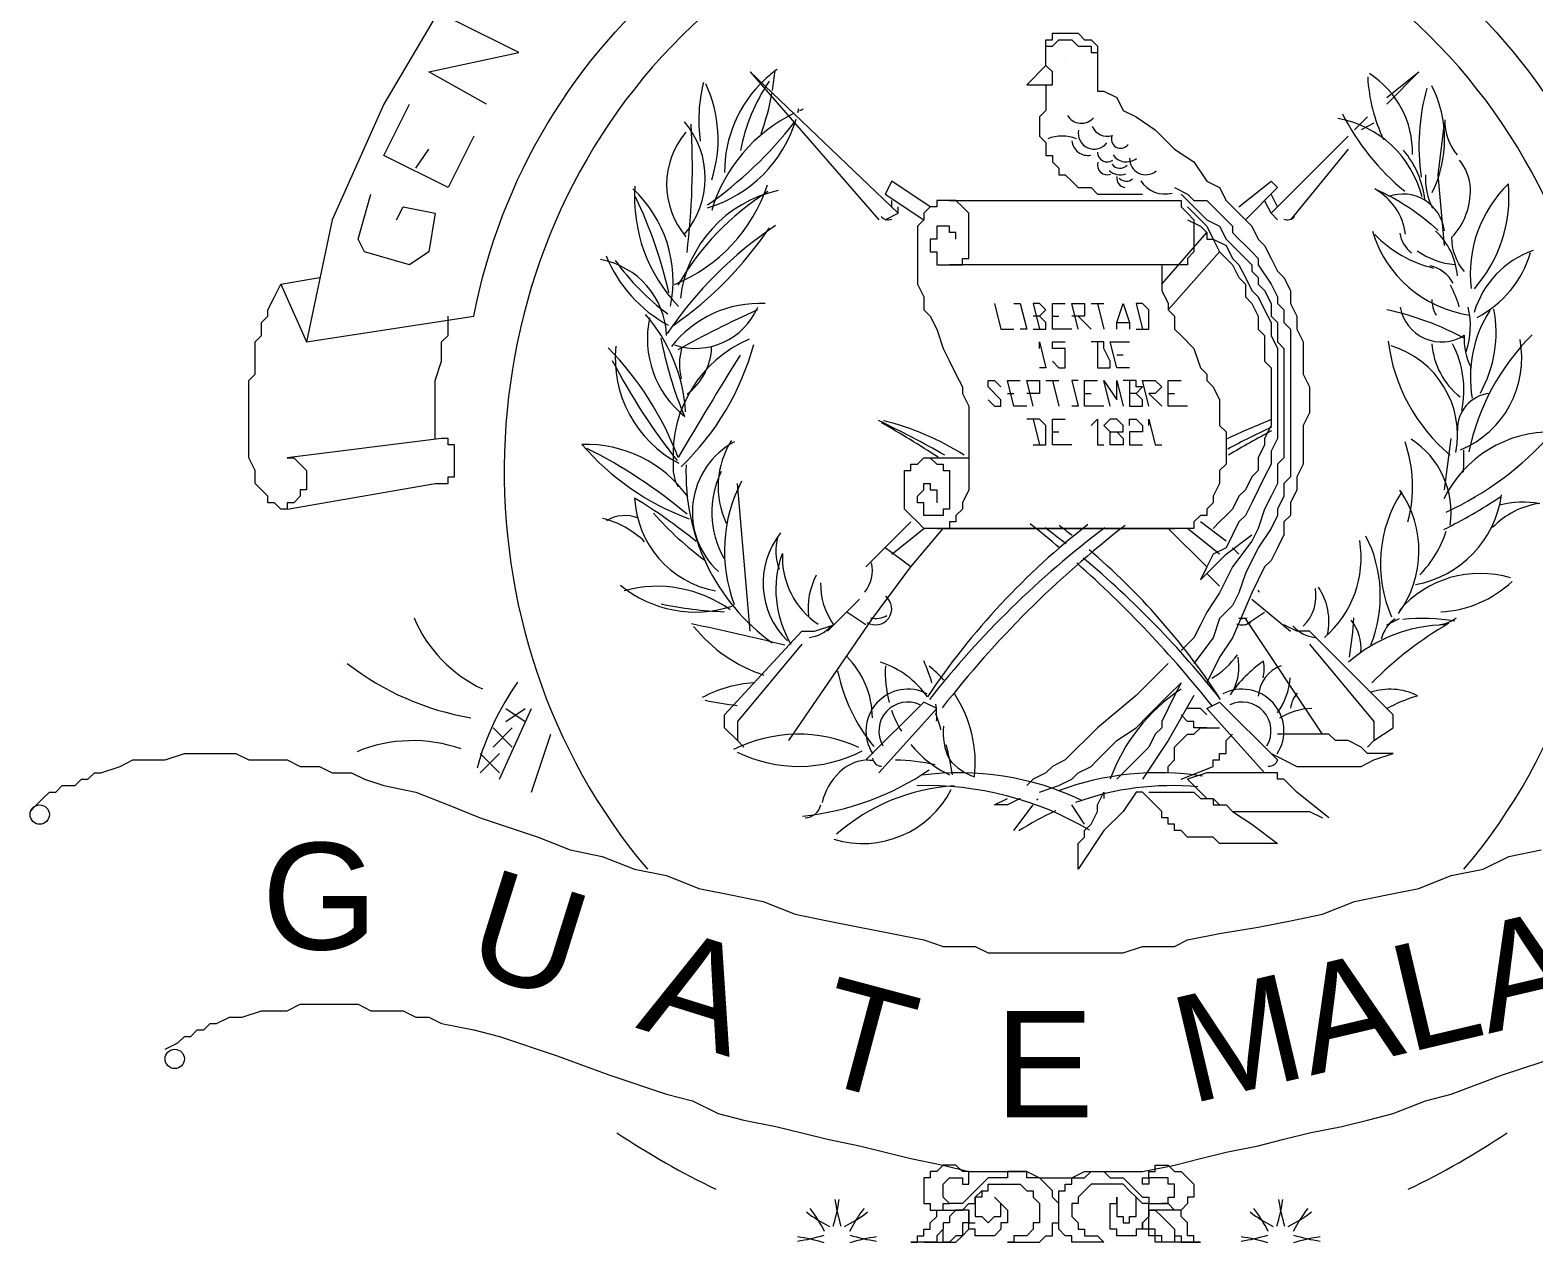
# Model space of a CAD drawing. Header units: millimetres. Extents: x 2424 to 2511, y 1858 to 1990.
# Drawn here: x 2436.597 to 2440.56, y 1981.116 to 1984.312 of the extents above; entities that cross this region are included whole.
import ezdxf

# ---------------------------------------------------------------- set-up
doc = ezdxf.new("R2010")
doc.units = ezdxf.units.MM
doc.layers.add('PDF_0', color=7, linetype='Continuous')
doc.layers.add('PDF_Text', color=7, linetype='Continuous')
doc.styles.add('PDF TimesNewRomanPS-BoldMT', font='arial.ttf')

msp = doc.modelspace()

# ---------------------------------------------------------------- linework, layer by layer
at = {"layer": 'PDF_0', "lineweight": 9}
msp.add_lwpolyline([(2440.8328, 1983.5582), (2441.2903, 1983.4904), (2441.2056, 1983.8123), (2441.087, 1984.1173), (2440.9175, 1984.4053), (2440.6973, 1984.6595), (2440.4601, 1984.8628), (2440.6634, 1985.1847), (2440.3584, 1985.3711), (2440.0195, 1985.5066), (2439.6637, 1985.6083), (2439.3079, 1985.6252), (2438.9352, 1985.6083), (2438.5794, 1985.5066), (2438.2574, 1985.3711), (2437.9355, 1985.1847), (2438.1558, 1984.8628), (2437.9016, 1984.6595), (2437.6983, 1984.4053), (2437.5289, 1984.1173), (2437.3933, 1983.8123), (2437.3256, 1983.4904), (2437.7661, 1983.5582, -0.825154)], format="xyb", close=True, dxfattribs=at)
for points in [[(2437.8, 1984.1173), (2437.6475, 1984.202), (2437.8847, 1984.2528), (2437.7153, 1984.3376)], [(2439.274, 1984.2528), (2439.274, 1984.2698), (2439.274, 1984.2867), (2439.291, 1984.2867), (2439.291, 1984.3037), (2439.3079, 1984.3037), (2439.3418, 1984.3037), (2439.3588, 1984.3037), (2439.3757, 1984.2867), (2439.3926, 1984.2867), (2439.4096, 1984.2698), (2439.4096, 1984.2528), (2439.4096, 1984.2359)], [(2439.274, 1984.219), (2439.274, 1984.2359), (2439.274, 1984.2528), (2439.274, 1984.2698), (2439.291, 1984.2698), (2439.3079, 1984.2867), (2439.3249, 1984.2867), (2439.3418, 1984.2867), (2439.3588, 1984.2698), (2439.3757, 1984.2698), (2439.3926, 1984.2698), (2439.3926, 1984.2528), (2439.4096, 1984.2528), (2439.4096, 1984.2359), (2439.4096, 1984.219), (2439.4096, 1984.202), (2439.4096, 1984.1851), (2439.4096, 1984.1681), (2439.4096, 1984.1512), (2439.4265, 1984.1512), (2439.4604, 1984.1342), (2439.4774, 1984.1003), (2439.5112, 1984.0834), (2439.5621, 1984.0495), (2439.6129, 1983.9987), (2439.6637, 1983.9648), (2439.6976, 1983.914), (2439.7315, 1983.897), (2439.7485, 1983.8631), (2439.7654, 1983.8462), (2439.7993, 1983.8123), (2439.8162, 1983.7954), (2439.8332, 1983.7615), (2439.8501, 1983.7445), (2439.8671, 1983.7107), (2439.884, 1983.6768), (2439.9009, 1983.6598), (2439.9179, 1983.6259), (2439.9179, 1983.592), (2439.9348, 1983.5582), (2439.9348, 1983.5243), (2439.9518, 1983.4904), (2439.9518, 1983.4565), (2439.9518, 1983.4226), (2439.9518, 1983.4057), (2439.9687, 1983.3718), (2439.9687, 1983.3379), (2439.9687, 1983.304), (2439.9518, 1983.2701), (2439.9518, 1983.2362), (2439.9518, 1983.2024), (2439.9518, 1983.1685), (2439.9348, 1983.1346), (2439.9348, 1983.1007), (2439.9179, 1983.0668), (2439.9179, 1983.0329), (2439.9009, 1983.016), (2439.9009, 1982.9821), (2439.884, 1982.9482), (2439.8671, 1982.9143), (2439.8501, 1982.8974), (2439.8162, 1982.8296), (2439.7654, 1982.711), (2439.7315, 1982.6602), (2439.6976, 1982.5924)], [(2439.3249, 1984.2359), (2439.3249, 1984.2359)], [(2438.8505, 1983.8123), (2438.8843, 1983.8293), (2438.4946, 1984.202), (2438.8335, 1983.8123)], [(2440.172, 1984.1342), (2440.2567, 1984.202), (2440.172, 1984.1173)], [(2439.274, 1984.1681), (2439.274, 1984.1512), (2439.274, 1984.1342), (2439.274, 1984.1173), (2439.274, 1984.1003), (2439.2571, 1984.0834), (2439.2571, 1984.0665), (2439.2571, 1984.0495), (2439.2571, 1984.0326), (2439.274, 1984.0156), (2439.274, 1983.9987), (2439.274, 1983.9817), (2439.291, 1983.9817), (2439.291, 1983.9648), (2439.3079, 1983.9479), (2439.3079, 1983.9309), (2439.3249, 1983.9309), (2439.3418, 1983.914), (2439.3588, 1983.897), (2439.3757, 1983.897), (2439.3926, 1983.897), (2439.4096, 1983.8801), (2439.4265, 1983.8801), (2439.4435, 1983.8801), (2439.4774, 1983.8801), (2439.5112, 1983.8801), (2439.5282, 1983.8801)], [(2437.7661, 1984.0326), (2437.6983, 1983.897), (2437.5289, 1983.9817), (2437.5967, 1984.1173)], [(2440.0873, 1984.0495), (2440.1212, 1984.0834)], [(2440.1381, 1984.0665), (2440.1043, 1984.0495)], [(2440.3245, 1983.7445), (2440.3076, 1983.9309), (2440.3245, 1984.0665)], [(2439.884, 1983.8123), (2439.8671, 1983.8293), (2440.0704, 1984.0326)], [(2437.6136, 1983.9479), (2437.6475, 1983.9987)], [(2440.0704, 1983.9987), (2439.9179, 1983.8123)], [(2438.9691, 1983.8462), (2438.8674, 1983.914), (2438.8505, 1983.8801), (2438.9521, 1983.8123)], [(2439.7823, 1983.8462), (2439.8671, 1983.914), (2439.884, 1983.897), (2439.7993, 1983.8123)], [(2437.5628, 1983.8123), (2437.5797, 1983.8462), (2437.6644, 1983.8293), (2437.6475, 1983.7276), (2437.5967, 1983.6937), (2437.478, 1983.7276), (2437.4611, 1983.7615), (2437.495, 1983.8801)], [(2438.8674, 1983.8462), (2438.8674, 1983.8631)], [(2439.0368, 1983.7615), (2439.0368, 1983.7784), (2439.0199, 1983.7784), (2439.0199, 1983.7954), (2439.0029, 1983.7954), (2438.986, 1983.7954), (2438.986, 1983.7784), (2438.986, 1983.7615), (2438.9691, 1983.7615), (2438.9691, 1983.7445), (2438.9691, 1983.7276), (2438.986, 1983.7276), (2438.986, 1983.7107), (2438.986, 1983.6937), (2439.0029, 1983.6937), (2439.0199, 1983.6937), (2439.0368, 1983.6937), (2439.0538, 1983.6937), (2439.0538, 1983.7107), (2439.0707, 1983.7107), (2439.0707, 1983.7276), (2439.0707, 1983.7445), (2439.0707, 1983.7615), (2439.0707, 1983.7784), (2439.0707, 1983.7954), (2439.0707, 1983.8123), (2439.0707, 1983.8293), (2439.0538, 1983.8462), (2439.0368, 1983.8631), (2439.0199, 1983.8631), (2439.0029, 1983.8631), (2438.986, 1983.8631), (2438.986, 1983.8462), (2438.9691, 1983.8462), (2438.9521, 1983.8293), (2438.9521, 1983.8123), (2438.9352, 1983.7954), (2438.9352, 1983.7784), (2438.9352, 1983.7615), (2438.9352, 1983.7445), (2438.9352, 1983.7276), (2438.9352, 1983.7107), (2438.9352, 1983.6937), (2438.9352, 1983.6768), (2438.9352, 1983.6429), (2438.9521, 1983.609), (2438.9521, 1983.5751), (2438.9691, 1983.5582), (2438.986, 1983.5243), (2439.0029, 1983.4734), (2439.0199, 1983.4396), (2439.0368, 1983.4057), (2439.0538, 1983.3718), (2439.0538, 1983.3548), (2439.0707, 1983.321), (2439.0707, 1983.2871), (2439.0707, 1983.2532), (2439.0707, 1983.2193), (2439.0707, 1983.2024), (2439.0707, 1983.1685), (2439.0707, 1983.1346), (2439.0707, 1983.1007), (2439.0538, 1983.0668), (2439.0538, 1983.0499), (2439.0368, 1983.0329), (2439.0368, 1983.016), (2439.0199, 1983.016), (2439.0199, 1982.999), (2439.0029, 1982.999), (2438.986, 1982.999), (2438.9691, 1982.999), (2438.9521, 1982.999), (2438.9352, 1983.016), (2438.9182, 1983.0329), (2438.9013, 1983.0499), (2438.9013, 1983.0668), (2438.9013, 1983.0838), (2438.9013, 1983.1007), (2438.9013, 1983.1176), (2438.9013, 1983.1346), (2438.9013, 1983.1515), (2438.9182, 1983.1515), (2438.9182, 1983.1685), (2438.9352, 1983.1685), (2438.9521, 1983.1854), (2438.9691, 1983.1854), (2438.986, 1983.1685), (2439.0029, 1983.1685), (2439.0029, 1983.1515), (2439.0199, 1983.1515), (2439.0199, 1983.1346), (2439.0199, 1983.1176), (2439.0199, 1983.1007), (2439.0199, 1983.0838), (2439.0199, 1983.0668), (2439.0199, 1983.0499), (2439.0029, 1983.0499), (2439.0029, 1983.0329), (2438.986, 1983.0329), (2438.9691, 1983.0329), (2438.9521, 1983.0329), (2438.9521, 1983.0499), (2438.9521, 1983.0668), (2438.9352, 1983.0668), (2438.9352, 1983.0838), (2438.9521, 1983.1007), (2438.9521, 1983.1176), (2438.9691, 1983.1176), (2438.9691, 1983.1007), (2438.986, 1983.1007), (2438.986, 1983.0838), (2438.986, 1983.0668)], [(2439.0199, 1983.8631), (2439.596, 1983.8631), (2439.6129, 1983.8631), (2439.6298, 1983.8631), (2439.6298, 1983.8462), (2439.6468, 1983.8293), (2439.6637, 1983.8123), (2439.6637, 1983.7954), (2439.6637, 1983.7784), (2439.6637, 1983.7615), (2439.6637, 1983.7445), (2439.6637, 1983.7276), (2439.6468, 1983.7107), (2439.6468, 1983.6937), (2439.6298, 1983.6937), (2439.6129, 1983.6937), (2439.0199, 1983.6937)], [(2439.6129, 1983.897), (2439.6468, 1983.8801), (2439.6637, 1983.8631), (2439.6976, 1983.8631), (2439.7146, 1983.8462), (2439.7315, 1983.8293), (2439.7485, 1983.8123), (2439.7654, 1983.7954), (2439.7654, 1983.7784), (2439.7823, 1983.7615), (2439.7993, 1983.7445), (2439.8162, 1983.7276), (2439.8332, 1983.7107), (2439.8332, 1983.6937), (2439.8671, 1983.6429), (2439.884, 1983.609), (2439.884, 1983.592), (2439.9009, 1983.5751), (2439.9009, 1983.5412), (2439.9179, 1983.5243), (2439.9179, 1983.5073), (2439.9179, 1983.4734), (2439.9179, 1983.4565), (2439.9179, 1983.4396), (2439.9179, 1983.4057), (2439.9179, 1983.3887), (2439.9179, 1983.3379), (2439.9179, 1983.304), (2439.9179, 1983.2024), (2439.9179, 1983.1685), (2439.9179, 1983.1346), (2439.9009, 1983.1176), (2439.9009, 1983.1007), (2439.9009, 1983.0838), (2439.884, 1983.0499), (2439.884, 1983.0329), (2439.8671, 1982.999), (2439.8332, 1982.9482), (2439.7993, 1982.8804), (2439.7823, 1982.8296), (2439.7654, 1982.7957), (2439.7315, 1982.7618), (2439.7146, 1982.711), (2439.6637, 1982.6432)], [(2439.6298, 1983.8801), (2439.6637, 1983.8462), (2439.6976, 1983.8123), (2439.7315, 1983.7954), (2439.7485, 1983.7615), (2439.7823, 1983.7276), (2439.8162, 1983.6937), (2439.8162, 1983.6768), (2439.8332, 1983.6598), (2439.8332, 1983.6429), (2439.8501, 1983.6259), (2439.8671, 1983.592), (2439.8671, 1983.5751), (2439.8671, 1983.5582), (2439.884, 1983.5412), (2439.884, 1983.4904), (2439.9009, 1983.4734), (2439.9009, 1983.4565), (2439.9009, 1983.4396), (2439.9009, 1983.4226), (2439.9009, 1983.3887), (2439.9009, 1983.3718), (2439.9009, 1983.2871), (2439.9009, 1983.2532), (2439.9009, 1983.2193), (2439.9009, 1983.2024), (2439.9009, 1983.1854), (2439.884, 1983.1685), (2439.884, 1983.1346), (2439.884, 1983.1176), (2439.8671, 1983.0838), (2439.8501, 1983.0499), (2439.8332, 1982.999), (2439.8162, 1982.9651), (2439.7654, 1982.8974), (2439.7315, 1982.8296), (2439.6976, 1982.7788), (2439.6807, 1982.7449), (2439.6637, 1982.711), (2439.6298, 1982.6771)], [(2439.8671, 1983.8293), (2439.8501, 1983.8631)], [(2439.884, 1983.8462), (2439.8671, 1983.8801)], [(2438.8843, 1983.8293), (2438.8843, 1983.8462)], [(2439.6468, 1983.8462), (2439.6976, 1983.7954), (2439.7146, 1983.7615), (2439.7485, 1983.7445), (2439.7654, 1983.7107), (2439.7823, 1983.6937), (2439.7993, 1983.6598), (2439.8162, 1983.6259), (2439.8332, 1983.609), (2439.8501, 1983.5751), (2439.8671, 1983.5412), (2439.8671, 1983.5073), (2439.884, 1983.4734), (2439.884, 1983.4396), (2439.884, 1983.4057), (2439.884, 1983.3718), (2439.884, 1983.3379), (2439.884, 1983.304), (2439.884, 1983.2701), (2439.884, 1983.2362), (2439.8671, 1983.2024), (2439.8671, 1983.1685), (2439.8501, 1983.1346), (2439.8332, 1983.1007), (2439.8162, 1983.0668), (2439.7993, 1983.0329), (2439.7823, 1983.016), (2439.7654, 1982.9821), (2439.7485, 1982.9482), (2439.7146, 1982.9313), (2439.6976, 1982.8974), (2439.6807, 1982.8635), (2439.7485, 1982.9313), (2439.8162, 1982.9821)], [(2439.6468, 1983.8123), (2439.6807, 1983.7954), (2439.6976, 1983.7784), (2439.6976, 1983.7615), (2439.7146, 1983.7615), (2439.7315, 1983.7276), (2439.7485, 1983.7107), (2439.7654, 1983.6937), (2439.7823, 1983.6598), (2439.7993, 1983.6429), (2439.7993, 1983.609), (2439.8162, 1983.592), (2439.8332, 1983.5582), (2439.8332, 1983.5243), (2439.8501, 1983.5073), (2439.8501, 1983.4734), (2439.8501, 1983.4396), (2439.8671, 1983.4226), (2439.8671, 1983.3887), (2439.8671, 1983.3548), (2439.8671, 1983.321), (2439.8671, 1983.304), (2439.8671, 1983.2701), (2439.8501, 1983.2362), (2439.8501, 1983.2193), (2439.8332, 1983.1854), (2439.8332, 1983.1515), (2439.8162, 1983.1346), (2439.7993, 1983.1007), (2439.7823, 1983.0838), (2439.7654, 1983.0499), (2439.7485, 1983.0329), (2439.7315, 1983.016), (2439.7146, 1982.999)], [(2439.579, 1983.6429), (2439.6976, 1983.7784)], [(2439.596, 1983.5751), (2439.7315, 1983.7276)], [(2439.579, 1983.6937), (2439.579, 1983.6598), (2439.579, 1983.6429), (2439.579, 1983.6259), (2439.596, 1983.592), (2439.596, 1983.5751), (2439.6129, 1983.5582), (2439.6129, 1983.5243), (2439.6298, 1983.5073), (2439.6637, 1983.4734), (2439.6807, 1983.4226), (2439.6976, 1983.4057), (2439.6976, 1983.3887), (2439.7146, 1983.3718), (2439.7315, 1983.3379), (2439.7315, 1983.321), (2439.7315, 1983.2871), (2439.7315, 1983.2701), (2439.7485, 1983.2532), (2439.7485, 1983.2193), (2439.7485, 1983.2024), (2439.7485, 1983.1685), (2439.7315, 1983.1515), (2439.7315, 1983.1346), (2439.7315, 1983.1176), (2439.7146, 1983.0838), (2439.7146, 1983.0668), (2439.6976, 1983.0499), (2439.6976, 1983.0329), (2439.6807, 1983.0329), (2439.6637, 1983.016), (2439.6637, 1982.999), (2439.6468, 1982.999), (2439.6298, 1982.999), (2439.6129, 1982.999)], [(2437.2747, 1983.0499), (2437.6644, 1983.1176), (2437.6814, 1983.1176), (2437.6983, 1983.1176), (2437.6983, 1983.1346), (2437.7153, 1983.1346), (2437.7153, 1983.1515), (2437.7153, 1983.1685), (2437.7153, 1983.1854), (2437.7153, 1983.2024), (2437.7153, 1983.2193), (2437.6983, 1983.2193), (2437.6983, 1983.2362), (2437.6814, 1983.2362), (2437.2747, 1983.1854), (2437.2917, 1983.1854), (2437.3086, 1983.1685), (2437.3256, 1983.1515), (2437.3256, 1983.1346), (2437.3256, 1983.1176), (2437.3256, 1983.1007), (2437.3086, 1983.1007), (2437.3086, 1983.0838), (2437.2917, 1983.0668), (2437.2747, 1983.0668), (2437.2747, 1983.0499), (2437.2578, 1983.0499), (2437.2408, 1983.0668), (2437.2239, 1983.0668), (2437.2239, 1983.0838), (2437.207, 1983.1007), (2437.19, 1983.1176), (2437.19, 1983.1346), (2437.19, 1983.1515), (2437.1731, 1983.1854), (2437.1731, 1983.2024), (2437.1731, 1983.2532), (2437.1731, 1983.304), (2437.1731, 1983.3548), (2437.1731, 1983.3887), (2437.19, 1983.4057), (2437.19, 1983.4396), (2437.19, 1983.4565), (2437.19, 1983.4904), (2437.207, 1983.5073), (2437.207, 1983.5412), (2437.2239, 1983.5582), (2437.2239, 1983.5751), (2437.2408, 1983.609), (2437.2578, 1983.6429), (2437.3256, 1983.4904)], [(2437.2578, 1983.6429), (2437.3594, 1983.6598)], [(2439.1385, 1983.592), (2439.1554, 1983.5243), (2439.1893, 1983.5243)], [(2439.1893, 1983.592), (2439.2063, 1983.592), (2439.2232, 1983.5243), (2439.2063, 1983.5243)], [(2439.2571, 1983.5582), (2439.274, 1983.5751), (2439.2571, 1983.592), (2439.2402, 1983.592), (2439.2571, 1983.5243)], [(2439.3418, 1983.5243), (2439.291, 1983.5243), (2439.291, 1983.592), (2439.3249, 1983.592)], [(2439.3588, 1983.5243), (2439.3418, 1983.592), (2439.3757, 1983.592), (2439.3757, 1983.5751), (2439.3757, 1983.5582), (2439.3418, 1983.5582)], [(2439.3926, 1983.592), (2439.4265, 1983.592)], [(2439.4096, 1983.592), (2439.4265, 1983.5243)], [(2439.4604, 1983.5243), (2439.4604, 1983.5412), (2439.4774, 1983.592), (2439.4943, 1983.5412), (2439.4943, 1983.5243)], [(2439.5112, 1983.5243), (2439.5451, 1983.5243), (2439.5451, 1983.5412), (2439.5451, 1983.5751), (2439.5282, 1983.592), (2439.5112, 1983.592), (2439.5282, 1983.5243)], [(2437.6644, 1983.2362), (2437.6644, 1983.2701), (2437.6644, 1983.321), (2437.6644, 1983.3548), (2437.6644, 1983.3887), (2437.6814, 1983.4396), (2437.6814, 1983.4565), (2437.6814, 1983.4734), (2437.6814, 1983.4904), (2437.6983, 1983.5073), (2437.6983, 1983.5412), (2437.6983, 1983.5582)], [(2439.2402, 1983.5243), (2439.274, 1983.5243), (2439.274, 1983.5412), (2439.2571, 1983.5582), (2439.2402, 1983.5582)], [(2439.291, 1983.5582), (2439.3079, 1983.5582)], [(2439.3588, 1983.5582), (2439.3926, 1983.5243)], [(2439.4604, 1983.5412), (2439.4943, 1983.5412)], [(2439.2571, 1983.4734), (2439.2571, 1983.4904), (2439.274, 1983.4226), (2439.2571, 1983.4226)], [(2439.291, 1983.4396), (2439.3079, 1983.4226), (2439.3249, 1983.4226), (2439.3249, 1983.4396), (2439.3249, 1983.4565), (2439.3249, 1983.4734), (2439.291, 1983.4734), (2439.291, 1983.4904), (2439.3249, 1983.4904)], [(2439.4096, 1983.4904), (2439.4096, 1983.4226), (2439.4435, 1983.4226), (2439.4435, 1983.4396), (2439.4265, 1983.4734), (2439.4265, 1983.4904), (2439.3926, 1983.4904)], [(2439.4943, 1983.4226), (2439.4604, 1983.4226), (2439.4435, 1983.4904), (2439.4943, 1983.4904)], [(2439.4604, 1983.4565), (2439.4774, 1983.4565)], [(2439.1215, 1983.3379), (2439.1385, 1983.321), (2439.1554, 1983.321), (2439.1554, 1983.3379), (2439.1215, 1983.3718), (2439.1215, 1983.3887), (2439.1385, 1983.3887), (2439.1554, 1983.3718)], [(2439.2232, 1983.321), (2439.1893, 1983.321), (2439.1724, 1983.3887), (2439.2063, 1983.3887)], [(2439.2402, 1983.321), (2439.2232, 1983.3887), (2439.2571, 1983.3887), (2439.2571, 1983.3718), (2439.2571, 1983.3548), (2439.2232, 1983.3548)], [(2439.274, 1983.3887), (2439.3079, 1983.3887)], [(2439.291, 1983.3887), (2439.3079, 1983.321)], [(2439.3588, 1983.3887), (2439.3418, 1983.3887), (2439.3588, 1983.321), (2439.3418, 1983.321)], [(2439.4265, 1983.321), (2439.3757, 1983.321), (2439.3757, 1983.3887), (2439.4096, 1983.3887)], [(2439.4435, 1983.321), (2439.4265, 1983.3887), (2439.4604, 1983.3379), (2439.4604, 1983.3887), (2439.4774, 1983.321)], [(2439.5112, 1983.3548), (2439.5282, 1983.3718), (2439.5112, 1983.3718), (2439.5112, 1983.3887), (2439.4774, 1983.3887)], [(2439.4943, 1983.3887), (2439.4943, 1983.321), (2439.5282, 1983.321), (2439.5282, 1983.3379), (2439.5112, 1983.3548), (2439.4943, 1983.3548)], [(2439.5451, 1983.321), (2439.5282, 1983.3887), (2439.5621, 1983.3887), (2439.579, 1983.3718), (2439.5621, 1983.3548), (2439.5451, 1983.3548), (2439.579, 1983.321)], [(2439.6468, 1983.321), (2439.596, 1983.321), (2439.596, 1983.3887), (2439.6298, 1983.3887)], [(2439.1724, 1983.3548), (2439.1893, 1983.3548)], [(2439.3757, 1983.3548), (2439.3926, 1983.3548)], [(2439.596, 1983.3548), (2439.6129, 1983.3548)], [(2439.2402, 1983.2193), (2439.274, 1983.2193), (2439.274, 1983.2701), (2439.2571, 1983.2871), (2439.2232, 1983.2871)], [(2439.2402, 1983.2871), (2439.2571, 1983.2193)], [(2439.3418, 1983.2193), (2439.291, 1983.2193), (2439.291, 1983.2871), (2439.3249, 1983.2871)], [(2439.3926, 1983.2701), (2439.4096, 1983.2871), (2439.4096, 1983.2193), (2439.4265, 1983.2193)], [(2439.4604, 1983.2532), (2439.4774, 1983.2362), (2439.4774, 1983.2193), (2439.4604, 1983.2193), (2439.4435, 1983.2193), (2439.4435, 1983.2362), (2439.4435, 1983.2532), (2439.4604, 1983.2532), (2439.4774, 1983.2532), (2439.4774, 1983.2701), (2439.4604, 1983.2871), (2439.4435, 1983.2871), (2439.4265, 1983.2701), (2439.4435, 1983.2532)], [(2439.4943, 1983.2701), (2439.4943, 1983.2871), (2439.5112, 1983.2871), (2439.5282, 1983.2701), (2439.5282, 1983.2532), (2439.4943, 1983.2532), (2439.4943, 1983.2362), (2439.4943, 1983.2193), (2439.5282, 1983.2193)], [(2439.5451, 1983.2701), (2439.5451, 1983.2871), (2439.5621, 1983.2193), (2439.579, 1983.2193)], [(2439.291, 1983.2532), (2439.3079, 1983.2532)], [(2440.3245, 1983.1007), (2440.3415, 1983.2362)], [(2438.9691, 1983.1854), (2439.0707, 1983.1854)], [(2438.4946, 1982.7279), (2438.4608, 1983.1176)], [(2438.5963, 1982.4399), (2438.8166, 1982.7618), (2438.9182, 1982.8974), (2439.0029, 1982.999)], [(2438.7996, 1982.8974), (2438.9182, 1983.016)], [(2438.8674, 1982.9313), (2438.9521, 1982.999)], [(2439.6976, 1982.8974), (2439.596, 1982.999)], [(2439.7315, 1982.9313), (2439.6468, 1982.999)], [(2439.7485, 1982.9651), (2439.6807, 1983.016)], [(2438.9182, 1982.8974), (2438.8505, 1982.9482)], [(2439.7823, 1982.9313), (2439.7654, 1982.9482)], [(2439.7315, 1982.8465), (2439.6976, 1982.8804)], [(2438.7827, 1982.8127), (2438.698, 1982.7279)], [(2439.8162, 1982.8127), (2439.9179, 1982.7279)], [(2438.7996, 1982.7449), (2438.7488, 1982.7788)], [(2440.0026, 1982.4568), (2439.7993, 1982.7618), (2439.7823, 1982.7618)], [(2439.7993, 1982.7449), (2439.8501, 1982.7788)], [(2440.172, 1982.7449), (2440.2059, 1982.7618)], [(2440.1381, 1982.4399), (2440.189, 1982.4738), (2440.189, 1982.5077), (2439.9687, 1982.7279), (2439.9348, 1982.7279), (2439.9009, 1982.7449)], [(2438.6302, 1982.6941), (2438.4608, 1982.4907), (2438.4608, 1982.4399), (2438.4777, 1982.423)], [(2439.9687, 1982.6941), (2440.1381, 1982.4907), (2440.1381, 1982.4399), (2440.1212, 1982.423)], [(2437.4103, 1982.6602), (2437.4103, 1982.6602)], [(2439.596, 1982.6432), (2439.579, 1982.6263), (2439.5451, 1982.5924), (2439.5112, 1982.5585), (2439.4096, 1982.4738), (2439.3249, 1982.3891), (2439.291, 1982.3721), (2439.274, 1982.3552), (2439.2402, 1982.3382), (2439.2232, 1982.3213)], [(2439.2571, 1982.3044), (2439.3079, 1982.3213), (2439.3418, 1982.3382), (2439.3588, 1982.3552), (2439.3926, 1982.3721), (2439.4096, 1982.3891), (2439.4604, 1982.4399), (2439.5112, 1982.4738), (2439.5451, 1982.5077), (2439.596, 1982.5585), (2439.6298, 1982.5924), (2439.6129, 1982.5585), (2439.596, 1982.5246), (2439.579, 1982.4907), (2439.579, 1982.4738), (2439.5621, 1982.4568), (2439.5451, 1982.423), (2439.5112, 1982.3891), (2439.4604, 1982.3382)], [(2439.6637, 1982.5585), (2439.596, 1982.4399), (2439.5282, 1982.3382)], [(2437.8339, 1982.3382), (2437.9186, 1982.5246)], [(2439.6976, 1982.5077), (2439.6807, 1982.5246), (2439.6637, 1982.5246), (2439.6468, 1982.5246)], [(2439.6976, 1982.4738), (2439.6807, 1982.4738), (2439.6637, 1982.4738), (2439.6637, 1982.4907), (2439.6468, 1982.4907), (2439.6298, 1982.5077)], [(2437.9186, 1982.3044), (2437.9694, 1982.4568)], [(2439.596, 1982.3552), (2439.596, 1982.3721), (2439.6129, 1982.3891), (2439.6129, 1982.406), (2439.6129, 1982.423), (2439.6298, 1982.4399), (2439.6468, 1982.4568), (2439.6637, 1982.4568), (2439.6807, 1982.4738), (2439.7146, 1982.4738), (2439.7315, 1982.4738)], [(2439.6298, 1982.3382), (2439.7146, 1982.3721), (2439.7146, 1982.3891), (2439.7315, 1982.3891), (2439.7315, 1982.406), (2439.7485, 1982.406), (2439.7485, 1982.423), (2439.7485, 1982.4399), (2439.7654, 1982.4568)], [(2439.8671, 1982.406), (2439.9009, 1982.3891), (2439.9348, 1982.3721), (2439.9518, 1982.3721), (2439.9687, 1982.3721), (2439.9857, 1982.3721), (2440.0026, 1982.3721), (2440.0195, 1982.3721), (2440.0534, 1982.3721), (2440.0704, 1982.3721), (2440.0873, 1982.3721), (2440.1043, 1982.3721), (2440.1381, 1982.3891), (2440.189, 1982.406), (2440.1551, 1982.406), (2440.1381, 1982.406), (2440.1212, 1982.406), (2440.1043, 1982.423), (2440.0704, 1982.4399), (2440.0534, 1982.4399), (2440.0365, 1982.4399), (2440.0195, 1982.4568), (2440.0026, 1982.4568), (2439.9857, 1982.4568), (2439.9687, 1982.4568), (2439.9348, 1982.4568), (2439.9179, 1982.4568), (2439.884, 1982.4568)], [(2436.597, 1982.2535), (2436.6139, 1982.2705), (2436.6309, 1982.2874), (2436.6478, 1982.3044), (2436.6648, 1982.3044), (2436.6817, 1982.3213), (2436.7156, 1982.3213), (2436.7325, 1982.3382), (2436.7495, 1982.3382), (2436.7664, 1982.3552), (2436.7834, 1982.3552), (2436.8342, 1982.3721), (2436.8681, 1982.3891), (2436.9189, 1982.3891), (2436.9528, 1982.3891), (2437.0036, 1982.406), (2437.0375, 1982.406), (2437.0884, 1982.406), (2437.1392, 1982.406), (2437.1731, 1982.3891), (2437.2239, 1982.3891), (2437.2747, 1982.3891), (2437.3086, 1982.3721), (2437.3594, 1982.3721), (2437.3933, 1982.3552), (2437.4442, 1982.3552), (2437.478, 1982.3382), (2437.5289, 1982.3213), (2437.6136, 1982.3044), (2437.6983, 1982.2705), (2437.783, 1982.2366), (2437.9355, 1982.1858), (2438.0202, 1982.1519), (2438.1049, 1982.1349), (2438.1897, 1982.101), (2438.2744, 1982.0841), (2438.3591, 1982.0502), (2438.4438, 1982.0333), (2438.5285, 1982.0163), (2438.6132, 1981.9824), (2438.698, 1981.9655), (2438.7827, 1981.9485), (2438.8674, 1981.9316), (2438.9521, 1981.9147), (2439.0029, 1981.8977), (2439.0368, 1981.8977), (2439.0877, 1981.8977), (2439.1215, 1981.8808), (2439.1724, 1981.8808), (2439.2232, 1981.8808), (2439.2571, 1981.8808), (2439.3079, 1981.8808), (2439.3418, 1981.8808), (2439.3926, 1981.8808), (2439.4265, 1981.8808), (2439.4774, 1981.8808), (2439.5282, 1981.8977), (2439.5621, 1981.8977), (2439.6129, 1981.8977), (2439.6468, 1981.9147), (2439.7315, 1981.9316), (2439.8332, 1981.9485), (2439.9179, 1981.9655), (2440.0026, 1981.9824), (2440.0873, 1982.0163), (2440.172, 1982.0333), (2440.2567, 1982.0502), (2440.3415, 1982.0841), (2440.4262, 1982.101), (2440.494, 1982.1349), (2440.5787, 1982.1519)], [(2440.0195, 1982.2366), (2439.9348, 1982.3044), (2439.9009, 1982.3382), (2439.884, 1982.3382), (2439.884, 1982.3552), (2439.8671, 1982.3552), (2439.8501, 1982.3552), (2439.8332, 1982.3552), (2439.8162, 1982.3552), (2439.7993, 1982.3552), (2439.7823, 1982.3552), (2439.7485, 1982.3552), (2439.6976, 1982.3552), (2439.6468, 1982.3382), (2439.6637, 1982.3213), (2439.6807, 1982.3044), (2439.6976, 1982.2874), (2439.7146, 1982.2874), (2439.7146, 1982.2705), (2439.7315, 1982.2705), (2439.7485, 1982.2705), (2439.7654, 1982.2535), (2439.7823, 1982.2535), (2439.7993, 1982.2535), (2439.8162, 1982.2535), (2439.8671, 1982.2535), (2439.884, 1982.2535), (2439.9179, 1982.2535), (2439.9348, 1982.2535), (2439.9687, 1982.2535), (2440.0026, 1982.2366)], [(2439.2063, 1982.2874), (2439.1724, 1982.2705), (2439.1385, 1982.2705), (2439.1724, 1982.2874)], [(2439.5451, 1982.3044), (2439.596, 1982.3044), (2439.6468, 1982.3044), (2439.6637, 1982.3044), (2439.6807, 1982.2874), (2439.7146, 1982.2874), (2439.7315, 1982.2705), (2439.7485, 1982.2705), (2439.7654, 1982.2535), (2439.8162, 1982.2196), (2439.884, 1982.1688), (2439.8332, 1982.1688), (2439.7823, 1982.1688), (2439.7315, 1982.1688), (2439.7146, 1982.1858), (2439.6807, 1982.1858), (2439.6637, 1982.1858), (2439.6468, 1982.1858), (2439.6298, 1982.2027), (2439.6129, 1982.2027), (2439.6129, 1982.2196), (2439.596, 1982.2196), (2439.596, 1982.2366), (2439.579, 1982.2366), (2439.579, 1982.2535), (2439.5621, 1982.2705), (2439.5451, 1982.2874), (2439.5282, 1982.3044), (2439.5112, 1982.3044), (2439.4774, 1982.2535), (2439.4265, 1982.2027), (2439.3588, 1982.101), (2439.3588, 1982.118), (2439.3588, 1982.1349), (2439.3588, 1982.1519), (2439.3588, 1982.1688), (2439.3757, 1982.1858), (2439.3757, 1982.2027), (2439.3926, 1982.2196), (2439.4096, 1982.2535), (2439.4096, 1982.2705), (2439.4265, 1982.3044), (2439.4265, 1982.2874)], [(2439.1893, 1982.2027), (2439.2402, 1982.2705)], [(2439.3757, 1982.2196), (2439.3418, 1982.2705)], [(2436.9528, 1981.6266), (2436.9867, 1981.6436), (2437.0036, 1981.6605), (2437.0206, 1981.6605), (2437.0375, 1981.6775), (2437.0545, 1981.6775), (2437.0714, 1981.6944), (2437.0884, 1981.6944), (2437.1222, 1981.7113), (2437.1561, 1981.7113), (2437.207, 1981.7283), (2437.2408, 1981.7283), (2437.2747, 1981.7283), (2437.3086, 1981.7452), (2437.3425, 1981.7452), (2437.3933, 1981.7452), (2437.4272, 1981.7452), (2437.4611, 1981.7452), (2437.495, 1981.7283), (2437.5458, 1981.7283), (2437.5797, 1981.7283), (2437.6136, 1981.7113), (2437.6475, 1981.7113), (2437.6814, 1981.6944), (2437.7661, 1981.6775), (2437.8339, 1981.6605), (2437.9863, 1981.6097), (2438.1219, 1981.5589), (2438.2744, 1981.508), (2438.3422, 1981.4911), (2438.4099, 1981.4572), (2438.4777, 1981.4402), (2438.5624, 1981.4233), (2438.6302, 1981.4064), (2438.698, 1981.3894), (2438.7827, 1981.3725), (2438.8505, 1981.3555), (2438.9182, 1981.3386), (2439.0029, 1981.3216), (2439.0707, 1981.3047), (2439.1554, 1981.3047), (2439.2232, 1981.3047), (2439.2571, 1981.2878), (2439.3079, 1981.2878), (2439.3418, 1981.2878), (2439.3757, 1981.3047), (2439.4604, 1981.3047), (2439.5282, 1981.3047), (2439.6129, 1981.3216), (2439.6807, 1981.3386), (2439.7485, 1981.3555), (2439.8332, 1981.3725), (2439.9009, 1981.3894), (2439.9687, 1981.4064), (2440.0534, 1981.4233), (2440.1212, 1981.4402), (2440.189, 1981.4572), (2440.2737, 1981.4911), (2440.3415, 1981.508), (2440.477, 1981.5589), (2440.6295, 1981.6097)], [(2439.1046, 1981.2539), (2439.1046, 1981.2369), (2439.0877, 1981.2369), (2439.0877, 1981.22), (2439.0877, 1981.203), (2439.0877, 1981.1861), (2439.1046, 1981.1861), (2439.1215, 1981.1692), (2439.1385, 1981.1861), (2439.1554, 1981.1861), (2439.1554, 1981.203), (2439.1554, 1981.22), (2439.1385, 1981.2369), (2439.1554, 1981.22), (2439.1724, 1981.203), (2439.1724, 1981.1861), (2439.1724, 1981.1692), (2439.1554, 1981.1692), (2439.1554, 1981.1522), (2439.1385, 1981.1353), (2439.1215, 1981.1353), (2439.1046, 1981.1353), (2439.0877, 1981.1353), (2439.0877, 1981.1522), (2439.0707, 1981.1522), (2439.0707, 1981.1692), (2439.0707, 1981.1861), (2439.0707, 1981.203), (2439.0538, 1981.203), (2439.0368, 1981.203), (2439.0199, 1981.1861), (2439.0199, 1981.1692), (2439.0029, 1981.1692), (2439.0029, 1981.1522), (2438.986, 1981.1353), (2438.986, 1981.1183), (2438.9691, 1981.1183), (2438.9521, 1981.1183), (2438.9352, 1981.1183), (2438.9182, 1981.1183), (2438.9352, 1981.1183), (2438.9352, 1981.1353), (2438.9521, 1981.1353), (2438.9521, 1981.1522), (2438.9691, 1981.1522), (2438.9691, 1981.1692), (2438.986, 1981.1861), (2438.986, 1981.203), (2439.0029, 1981.203), (2439.0029, 1981.22), (2439.0199, 1981.22)], [(2439.6129, 1981.1522), (2439.6129, 1981.1353), (2439.6129, 1981.1183), (2439.596, 1981.1183), (2439.579, 1981.1183), (2439.579, 1981.1353), (2439.5621, 1981.1353), (2439.5621, 1981.1522), (2439.5451, 1981.1522), (2439.5451, 1981.1692), (2439.5451, 1981.1861), (2439.5451, 1981.203), (2439.5451, 1981.1861), (2439.5282, 1981.1692), (2439.5282, 1981.1522), (2439.5112, 1981.1522), (2439.5112, 1981.1353), (2439.4943, 1981.1353), (2439.4774, 1981.1353), (2439.4604, 1981.1353), (2439.4604, 1981.1522), (2439.4435, 1981.1522), (2439.4435, 1981.1692), (2439.4435, 1981.1861), (2439.4435, 1981.203), (2439.4435, 1981.22), (2439.4604, 1981.22), (2439.4604, 1981.2369), (2439.4604, 1981.22), (2439.4604, 1981.203), (2439.4604, 1981.1861), (2439.4774, 1981.1861), (2439.4774, 1981.1692), (2439.4943, 1981.1692), (2439.4943, 1981.1861), (2439.5112, 1981.1861), (2439.5112, 1981.203), (2439.5112, 1981.22), (2439.5112, 1981.2369), (2439.4943, 1981.2539)], [(2439.5451, 1981.203), (2439.5621, 1981.203), (2439.579, 1981.1861), (2439.596, 1981.1692), (2439.6129, 1981.1522), (2439.6129, 1981.1353), (2439.6298, 1981.1353), (2439.6298, 1981.1183), (2439.6468, 1981.1183), (2439.6637, 1981.1183), (2439.6807, 1981.1183), (2439.6637, 1981.1183), (2439.6637, 1981.1353), (2439.6468, 1981.1353), (2439.6468, 1981.1522), (2439.6468, 1981.1692), (2439.6298, 1981.1861), (2439.6298, 1981.203), (2439.6129, 1981.203), (2439.596, 1981.22), (2439.579, 1981.22)], [(2438.9521, 1981.1183), (2438.9691, 1981.1183), (2438.986, 1981.1183), (2439.0029, 1981.1183), (2439.0199, 1981.1183), (2439.0368, 1981.1183), (2439.0538, 1981.1353), (2439.0707, 1981.1522), (2439.0707, 1981.1692), (2439.0877, 1981.1692)], [(2439.0707, 1981.203), (2439.0707, 1981.1861), (2439.0707, 1981.1692), (2439.0538, 1981.1692), (2439.0538, 1981.1522), (2439.0538, 1981.1353), (2439.0368, 1981.1353), (2439.0199, 1981.1183), (2439.0029, 1981.1183), (2439.0029, 1981.1353), (2439.0029, 1981.1522)], [(2439.6637, 1981.1183), (2439.6468, 1981.1183), (2439.6129, 1981.1183), (2439.596, 1981.1183), (2439.579, 1981.1183), (2439.5621, 1981.1183), (2439.5621, 1981.1353), (2439.5451, 1981.1353), (2439.5451, 1981.1522), (2439.5282, 1981.1522), (2439.5282, 1981.1692)]]:
    msp.add_lwpolyline(points, dxfattribs=at)
for points in [[(2439.274, 1984.219), (2439.2232, 1984.1681), (2439.274, 1984.1681), (2439.291, 1984.1681), (2439.291, 1984.202)], [(2439.6129, 1982.999), (2438.986, 1982.999)], [(2439.1724, 1981.1183), (2439.1893, 1981.1183), (2439.2063, 1981.1183), (2439.2232, 1981.1183), (2439.2402, 1981.1183), (2439.2571, 1981.1183), (2439.274, 1981.1353), (2439.291, 1981.1353), (2439.291, 1981.1522), (2439.291, 1981.1692), (2439.3079, 1981.1692), (2439.3079, 1981.1861), (2439.3079, 1981.203), (2439.3079, 1981.22), (2439.291, 1981.2369), (2439.291, 1981.2539), (2439.274, 1981.2708), (2439.2571, 1981.2878), (2439.2402, 1981.2878), (2439.2232, 1981.2878), (2439.2232, 1981.3047), (2439.2063, 1981.3047), (2439.1893, 1981.3047), (2439.1724, 1981.3047), (2439.1724, 1981.2878), (2439.1554, 1981.2878), (2439.1385, 1981.2878), (2439.1215, 1981.2878), (2439.1046, 1981.2708), (2439.0877, 1981.2539), (2439.0707, 1981.2369), (2439.0538, 1981.22), (2439.0368, 1981.22), (2439.0199, 1981.22), (2439.0029, 1981.2369), (2439.0029, 1981.2539), (2439.0029, 1981.2708), (2439.0199, 1981.2878), (2439.0368, 1981.2878), (2439.0538, 1981.2878), (2439.0538, 1981.2708), (2439.0707, 1981.2708), (2439.0707, 1981.2878), (2439.0707, 1981.3047), (2439.0538, 1981.3047), (2439.0368, 1981.3216), (2439.0199, 1981.3216), (2439.0029, 1981.3216), (2438.986, 1981.3047), (2438.9691, 1981.3047), (2438.9691, 1981.2878), (2438.9521, 1981.2878), (2438.9521, 1981.2708), (2438.9521, 1981.2539), (2438.9521, 1981.2369), (2438.9521, 1981.22), (2438.9691, 1981.22), (2438.9691, 1981.203), (2438.986, 1981.203), (2439.0029, 1981.203), (2439.0199, 1981.203), (2439.0368, 1981.203), (2439.0538, 1981.203), (2439.0707, 1981.22), (2439.0877, 1981.22), (2439.0877, 1981.2369), (2439.1046, 1981.2539), (2439.1215, 1981.2539), (2439.1215, 1981.2708), (2439.1385, 1981.2708), (2439.1554, 1981.2708), (2439.1724, 1981.2708), (2439.1893, 1981.2708), (2439.2063, 1981.2708), (2439.2232, 1981.2539), (2439.2402, 1981.2539), (2439.2402, 1981.2369), (2439.2571, 1981.22), (2439.2571, 1981.203), (2439.2571, 1981.1861), (2439.2571, 1981.1692), (2439.2402, 1981.1692), (2439.2402, 1981.1522), (2439.2232, 1981.1353), (2439.2063, 1981.1353), (2439.1893, 1981.1353), (2439.1893, 1981.1183)], [(2439.4265, 1981.1183), (2439.4096, 1981.1183), (2439.3926, 1981.1183), (2439.3757, 1981.1183), (2439.3588, 1981.1183), (2439.3418, 1981.1183), (2439.3418, 1981.1353), (2439.3249, 1981.1353), (2439.3079, 1981.1522), (2439.3079, 1981.1692), (2439.3079, 1981.1861), (2439.3079, 1981.203), (2439.3079, 1981.22), (2439.3079, 1981.2369), (2439.3079, 1981.2539), (2439.3249, 1981.2539), (2439.3249, 1981.2708), (2439.3418, 1981.2708), (2439.3418, 1981.2878), (2439.3588, 1981.2878), (2439.3757, 1981.2878), (2439.3926, 1981.3047), (2439.4096, 1981.3047), (2439.4265, 1981.3047), (2439.4435, 1981.2878), (2439.4604, 1981.2878), (2439.4774, 1981.2878), (2439.4943, 1981.2708), (2439.5112, 1981.2539), (2439.5282, 1981.2369), (2439.5451, 1981.2369), (2439.5451, 1981.22), (2439.5621, 1981.22), (2439.579, 1981.22), (2439.596, 1981.22), (2439.596, 1981.2369), (2439.6129, 1981.2369), (2439.6129, 1981.2539), (2439.6129, 1981.2708), (2439.596, 1981.2708), (2439.596, 1981.2878), (2439.579, 1981.2878), (2439.5621, 1981.2878), (2439.5451, 1981.2878), (2439.5451, 1981.2708), (2439.5282, 1981.2708), (2439.5282, 1981.2878), (2439.5451, 1981.2878), (2439.5451, 1981.3047), (2439.5621, 1981.3047), (2439.5621, 1981.3216), (2439.579, 1981.3216), (2439.596, 1981.3216), (2439.6129, 1981.3047), (2439.6298, 1981.3047), (2439.6468, 1981.2878), (2439.6637, 1981.2708), (2439.6637, 1981.2539), (2439.6637, 1981.2369), (2439.6468, 1981.2369), (2439.6468, 1981.22), (2439.6298, 1981.203), (2439.6129, 1981.203), (2439.596, 1981.203), (2439.579, 1981.203), (2439.5621, 1981.203), (2439.5451, 1981.203), (2439.5451, 1981.22), (2439.5282, 1981.22), (2439.5112, 1981.2369), (2439.4943, 1981.2539), (2439.4774, 1981.2708), (2439.4604, 1981.2708), (2439.4435, 1981.2708), (2439.4265, 1981.2708), (2439.4096, 1981.2708), (2439.3926, 1981.2708), (2439.3757, 1981.2539), (2439.3588, 1981.2369), (2439.3588, 1981.22), (2439.3418, 1981.22), (2439.3418, 1981.203), (2439.3418, 1981.1861), (2439.3588, 1981.1692), (2439.3588, 1981.1522), (2439.3757, 1981.1522), (2439.3757, 1981.1353), (2439.3926, 1981.1353), (2439.4096, 1981.1353)]]:
    msp.add_lwpolyline(points, close=True, dxfattribs=at)
for points in [[(2438.5659, 1984.2087, 0.033035), (2438.532, 1984.1811, 0.207569), (2438.4269, 1983.9368)], [(2439.396, 1984.0584, 0.390544), (2439.4483, 1984.0347, 0.893592), (2439.4904, 1984.0106)], [(2440.3764, 1983.6759, -0.180829), (2440.3435, 1983.7662, 0.200709), (2440.3922, 1983.8945, 0.165306), (2440.3633, 1983.9693)], [(2440.4028, 1983.6305, 0.207748), (2440.4923, 1983.9066, 0.234174), (2440.3943, 1983.6316)], [(2440.2214, 1983.7744, 0.235743), (2440.1407, 1983.8934, -0.086948), (2440.3073, 1983.7841)], [(2438.2295, 1983.5543, 0.284201), (2438.3219, 1983.294, -0.052268), (2438.2602, 1983.5007)], [(2440.2076, 1983.5816, 0.538579), (2440.3762, 1983.5083, 0.141444), (2440.3953, 1983.4212)], [(2438.4679, 1983.4558, 0.006211), (2438.3048, 1983.1858, 0.103257), (2438.1205, 1983.4748)], [(2438.4918, 1983.4976, 0.317306), (2438.292, 1983.1732, 0.152712), (2438.3038, 1983.1091)], [(2438.33, 1983.083, 0.249854), (2438.0509, 1983.2205, 0.127323), (2438.3335, 1983.0245)], [(2438.352, 1982.9644, 0.035894), (2438.19, 1983.0791, 0.345789), (2438.403, 1982.8343)], [(2440.4684, 1983.061, -0.116727), (2440.5757, 1983.0649, 0.170056), (2440.451, 1983.0014)], [(2439.3845, 1983.0095, 0.079744), (2438.9618, 1982.5555, 0.1597), (2438.8382, 1982.6465)], [(2438.6027, 1982.6935, -0.224258), (2438.5796, 1982.9328, 0.26377), (2438.674, 1982.7464)], [(2438.4608, 1982.4399), (2438.4269, 1982.4738), (2438.4269, 1982.5077), (2438.6302, 1982.7279), (2438.6641, 1982.7279), (2438.7149, 1982.7449, -0.165571), (2438.681, 1982.8561)], [(2439.8461, 1982.6053, 0.106034), (2439.847, 1982.6491, 0.09033), (2439.7591, 1982.5609)], [(2439.0035, 1982.4782, 0.139245), (2439.0195, 1982.39, 0.135488), (2439.0856, 1982.3441, 0.174769), (2439.0334, 1982.562)], [(2440.1721, 1982.5245, -0.057883), (2440.2531, 1982.5581, 0.201462), (2440.1288, 1982.5669)], [(2438.8335, 1982.3552), (2438.986, 1982.5246), (2438.9521, 1982.5416), (2438.7996, 1982.3891, -0.010188), (2438.8198, 1982.3878)], [(2439.8501, 1982.3552), (2439.6976, 1982.5246), (2439.7315, 1982.5416), (2439.884, 1982.3891, -0.360588), (2439.8596, 1982.3721)], [(2438.7965, 1982.3885, 0.172819), (2438.7298, 1982.3564, 0.146669), (2438.6842, 1982.2767)]]:
    msp.add_lwpolyline(points, format="xyb", dxfattribs=at)
at = {"layer": 'PDF_0', "lineweight": 20}
for points in [[(2437.8508, 1982.4907), (2437.9016, 1982.5246)], [(2437.8508, 1982.5246), (2437.9016, 1982.4907)], [(2437.8677, 1982.5077), (2437.8677, 1982.5077)], [(2437.8169, 1982.423), (2437.8677, 1982.4738)], [(2437.8169, 1982.4738), (2437.8677, 1982.423)], [(2437.8508, 1982.4399), (2437.8508, 1982.4399)], [(2437.783, 1982.3552), (2437.8339, 1982.406)], [(2437.783, 1982.406), (2437.8339, 1982.3552)], [(2437.8169, 1982.3721), (2437.8169, 1982.3721)]]:
    msp.add_lwpolyline(points, dxfattribs=at)
at = {"layer": 'PDF_0', "lineweight": 9}
for centre in [(2436.6224, 1982.2451), (2436.9782, 1981.6012)]:
    msp.add_circle(centre, 0.0254, dxfattribs=at)
for centre, radius, start, end in [((2437.9095, 1984.2614), 0.6529, 350.4435, 355.1303), ((2440.5532, 1984.2105), 0.432, 182.9061, 205.5826), ((2439.9941, 1983.9902), 0.2457, 358.7148, 57.4869), ((2438.7573, 1984.0749), 0.3982, 165.6134, 188.0201), ((2438.0626, 1984.0241), 0.3473, 342.0754, 24.9778), ((2438.9436, 1983.9055), 0.4829, 145.7281, 169.3314), ((2437.9098, 1984.2614), 0.6526, 340.0891, 349.6982), ((2440.8244, 1984.0072), 0.5676, 164.4654, 188.3275), ((2440.0111, 1984.0241), 0.3134, 333.5227, 26.8179), ((2438.2763, 1984.1781), 0.354, 346.4034, 348.2357), ((2438.782, 1983.7407), 0.3917, 112.1881, 113.7541), ((2438.1473, 1983.9224), 0.2287, 319.2413, 40.3027), ((2436.453, 1983.9563), 1.8892, 353.0072, 3.2685), ((2438.2829, 1984.1766), 0.3473, 286.6055, 343.434), ((2437.7746, 1984.7187), 1.0589, 305.0291, 322.1192), ((2438.7912, 1983.7191), 0.4151, 115.7525, 163.4774), ((2439.3672, 1984.1088), 0.0424, 210.2645, 319.5485), ((2439.9941, 1983.8038), 0.2796, 14.3266, 79.9756), ((2440.6211, 1984.3799), 0.6354, 207.0101, 230.7889), ((2440.4686, 1984.0749), 0.144, 179.864, 219.4711), ((2438.4862, 1983.9055), 0.2118, 139.444, 220.556), ((2439.3164, 1983.9225), 0.1101, 69.8376, 110.1624), ((2439.3842, 1984.0241), 0.0423, 185.5262, 280.4524), ((2439.4011, 1984.041), 0.0424, 170.1241, 322.193), ((2439.435, 1983.9902), 0.0254, 180.0157, 305.368), ((2439.4858, 1984.0072), 0.0423, 214.4574, 308.5181), ((2440.028, 1983.8377), 0.2457, 6.4017, 40.0862), ((2439.435, 1983.9563), 0.0254, 162.3974, 291.0048), ((2439.4689, 1983.9733), 0.0424, 227.6314, 290.9197), ((2439.4689, 1983.9733), 0.0254, 215.587, 318.3054), ((2439.5367, 1983.9733), 0.0424, 177.7394, 310.1521), ((2438.6048, 1983.8716), 0.4151, 175.9286, 223.8472), ((2438.1304, 1984.041), 0.432, 292.4007, 341.6205), ((2439.4858, 1983.9224), 0.0254, 171.5621, 260.1427), ((2439.4858, 1983.9394), 0.0254, 222.9812, 310.5186), ((2439.5875, 1983.9563), 0.0762, 213.0963, 284.2788), ((2440.4516, 1983.9224), 0.1779, 177.4477, 206.6781), ((2437.9609, 1983.6514), 0.3304, 348.3654, 47.1809), ((2437.1308, 1983.3633), 1.1775, 12.59, 25.6209), ((2438.9266, 1983.2786), 0.72, 122.3974, 149.8824), ((2438.6387, 1983.5666), 0.3304, 102.3812, 173.1779), ((2440.2144, 1983.77), 0.1101, 6.9313, 110.0309), ((2439.164, 1982.9058), 1.076, 124.0755, 145.6452), ((2437.7237, 1984.3461), 0.9913, 305.0964, 325.9523), ((2438.8589, 1983.8377), 0.0254, 220.9617, 289.7128), ((2439.9094, 1983.8377), 0.0254, 250.2872, 319.0383), ((2440.4347, 1983.8716), 0.3135, 196.4909, 261.6935), ((2440.1805, 1983.6514), 0.1779, 4.234, 47.6477), ((2440.3669, 1983.9902), 0.3134, 223.6357, 256.8048), ((2440.2822, 1983.7869), 0.0762, 187.6426, 234.041), ((2438.0626, 1983.4989), 0.2118, 2.2978, 79.7263), ((2438.4523, 1983.8547), 0.3642, 202.2353, 241.4432), ((2438.6555, 1984.0748), 0.6352, 215.6037, 233.4402), ((2440.3669, 1983.8886), 0.1949, 234.046, 265.3654), ((2440.638, 1983.4989), 0.2457, 109.0672, 163.5741), ((2440.2822, 1983.8038), 0.2795, 297.1563, 343.857), ((2440.2652, 1983.6005), 0.0932, 28.4204, 76.8015), ((2440.0789, 1983.4989), 0.2964, 16.4884, 28.423), ((2438.5201, 1983.2955), 0.2965, 87.2315, 141.8888), ((2440.3669, 1983.6005), 0.0762, 178.3684, 211.3002), ((2437.8932, 1983.2786), 0.4321, 3.6744, 41.171), ((2438.3506, 1983.6514), 0.1779, 251.8169, 336.9949), ((2439.621, 1981.1105), 2.7017, 114.1848, 119.1794), ((2440.0111, 1982.8212), 0.7708, 61.5839, 77.9446), ((2440.1805, 1983.5327), 0.2118, 341.4712, 13.4907), ((2440.7227, 1983.3972), 0.3304, 147.7666, 189.5965), ((2440.1297, 1983.5158), 0.3304, 331.0336, 10.652), ((2440.9822, 1983.0788), 0.6064, 134.8197, 168.3509), ((2438.4523, 1983.448), 0.3134, 174.2982, 242.227), ((2438.4692, 1983.4311), 0.161, 164.6462, 193.5294), ((2437.8254, 1983.6683), 0.7031, 313.8344, 344.7846), ((2438.232, 1983.4819), 0.161, 306.9259, 358.1274), ((2440.638, 1983.5497), 0.4659, 187.0701, 230.0762), ((2440.1127, 1983.2447), 0.2457, 349.2158, 73.3458), ((2440.4855, 1983.4989), 0.1949, 183.8891, 231.7944), ((2440.1127, 1983.3633), 0.2626, 348.167, 27.7303), ((2440.2652, 1983.448), 0.2626, 292.6995, 10.8037), ((2439.5534, 1984.1765), 1.6009, 207.3334, 218.6014), ((2440.4516, 1983.2617), 0.0932, 95.1627, 182.7421), ((2437.7591, 1981.0109), 2.513, 60.2248, 64.7128), ((2437.3326, 1980.6331), 3.0441, 57.0095, 60.3079), ((2438.6725, 1982.5838), 0.7202, 57.6199, 76.0844), ((2440.5864, 1981.4672), 1.9553, 111.5631, 115.2906), ((2438.5539, 1983.0414), 0.2118, 118.4699, 227.4235), ((2438.6387, 1983.1092), 0.2287, 147.926, 204.8728), ((2440.9396, 1980.9979), 2.5086, 115.2864, 118.2339), ((2441.1474, 1980.8535), 2.7219, 118.026, 120.7755), ((2439.8755, 1983.1092), 0.3643, 345.2448, 18.935), ((2440.1127, 1983.0414), 0.2287, 351.4583, 57.4247), ((2440.6041, 1982.9397), 0.3135, 88.677, 154.1055), ((2439.9772, 1983.8038), 0.8387, 294.7681, 318.521), ((2437.4524, 1981.9906), 1.3643, 50.0613, 63.3511), ((2439.5703, 1983.1939), 0.8051, 356.7099, 0.8015), ((2438.8759, 1983.143), 0.5506, 177.566, 234.0043), ((2438.6387, 1983.0414), 0.2457, 154.1167, 209.4097), ((2438.825, 1982.9397), 0.3982, 152.5124, 200.6978), ((2440.5024, 1982.9058), 0.3473, 146.92, 203.758), ((2439.9772, 1982.9397), 0.2796, 323.8002, 34.8595), ((2440.1974, 1983.1261), 0.2796, 280.344, 352.1455), ((2439.6895, 1984.2607), 1.4141, 296.5758, 303.528), ((2438.1643, 1982.9397), 0.0932, 67.6809, 121.5878), ((2438.8926, 1983.6173), 0.8723, 221.5267, 233.7198), ((2438.0457, 1982.7873), 0.2456, 46.0271, 75.8393), ((2440.9429, 1980.9913), 2.516, 127.0019, 141.7624), ((2441.1461, 1980.8558), 2.7192, 127.7262, 142.0861), ((2437.3342, 1980.6359), 3.0408, 49.4688, 51.3698), ((2437.7722, 1981.0101), 2.4922, 51.4074, 53.0046), ((2438.1892, 1981.544), 1.8421, 51.2245, 52.5634), ((2440.0619, 1983.0753), 0.2795, 314.8269, 342.626), ((2438.7403, 1982.855), 0.2118, 141.4545, 225.9064), ((2438.7064, 1982.9397), 0.144, 165.6013, 199.2977), ((2439.8247, 1982.9228), 0.2796, 310.9023, 9.0526), ((2439.8077, 1982.8211), 0.3473, 338.2804, 27.0258), ((2437.7576, 1980.9913), 2.5161, 38.2374, 50.0752), ((2438.1813, 1981.5335), 1.8552, 33.4143, 49.428), ((2438.842, 1982.7872), 0.1949, 153.0026, 185.9431), ((2438.7234, 1982.8889), 0.0932, 321.5705, 12.3107), ((2437.334, 1980.6354), 3.0413, 38.54, 48.3564), ((2440.4177, 1982.6009), 0.2796, 73.2364, 139.3237), ((2438.3506, 1983.0922), 0.3134, 230.8539, 287.92), ((2438.249, 1982.5161), 0.3304, 54.2361, 105.1661), ((2439.9072, 1982.8873), 0.0904, 214.1779, 218.5068), ((2439.8755, 1982.8211), 0.1101, 313.7641, 10.3778), ((2439.8586, 1982.7534), 0.161, 347.8345, 34.2255), ((2440.2991, 1983.0753), 0.2965, 273.0268, 313.2792), ((2438.4692, 1983.8206), 1.0419, 258.414, 267.6494), ((2438.825, 1982.7872), 0.0424, 237.5187, 51.2618), ((2437.944, 1982.9058), 0.3643, 203.0038, 244.7764), ((2438.825, 1982.8211), 0.0593, 257.1705, 300.345), ((2439.7908, 1982.8212), 0.0593, 267.8291, 282.8326), ((2439.1467, 1982.8212), 0.9406, 350.1462, 356.4726), ((2439.9941, 1982.6856), 0.1101, 352.862, 40.5574), ((2440.2483, 1982.6856), 0.0932, 125.8484, 166.8288), ((2440.2652, 1982.2112), 0.5506, 80.9808, 95.3308), ((2440.2991, 1982.8381), 0.0933, 277.8191, 306.7034), ((2437.047, 1976.523), 6.3573, 75.99095, 78.26688), ((2438.6556, 1982.9905), 0.3981, 218.815, 251.7152), ((2438.6387, 1982.8042), 0.0932, 276.8641, 318.2382), ((2439.7908, 1982.7873), 0.0424, 249.9633, 302.4762), ((2439.9941, 1982.8042), 0.0932, 221.7618, 263.1359), ((2440.333, 1982.3467), 0.3982, 90.7374, 131.0863), ((2440.8243, 1981.9062), 0.9742, 120.0909, 135.2585), ((2437.8762, 1983.2108), 0.7201, 231.9935, 260.5961), ((2438.5878, 1982.4992), 0.2287, 0.2299, 45.1602), ((2439.147, 1982.6178), 0.2965, 176.2646, 195.1779), ((2438.6388, 1982.4993), 0.3472, 15.5616, 25.6792), ((2438.757, 1982.3804), 0.3307, 41.4463, 50.7159), ((2439.6044, 1982.7872), 0.2118, 300.301, 325.1794), ((2439.6383, 1982.6348), 0.144, 334.5293, 10.1462), ((2439.9263, 1982.55), 0.0932, 110.5457, 175.5166), ((2438.4692, 1982.1773), 0.7201, 144.6673, 164.6624), ((2439.1808, 1982.7195), 0.4659, 191.8319, 219.3266), ((2439.74, 1982.6178), 0.1779, 323.9152, 356.0138), ((2438.52, 1982.279), 0.3134, 93.1054, 118.9507), ((2438.9098, 1982.4653), 0.1101, 62.3611, 213.0124), ((2439.8925, 1982.1773), 0.477, 123.4078, 160.2777), ((2439.7908, 1982.4653), 0.1101, 326.9876, 117.6389), ((2439.9942, 1982.5161), 0.0763, 139.8478, 173.1825), ((2438.5884, 1983.5704), 1.0458, 258.2961, 262.9482), ((2438.9098, 1982.4653), 0.0762, 64.5813, 210.7904), ((2439.1468, 1982.6177), 0.2963, 199.2944, 211.0729), ((2438.6385, 1982.4992), 0.3475, 358.6769, 6.1178), ((2439.7908, 1982.4653), 0.0762, 329.2096, 115.4187), ((2439.9772, 1982.3637), 0.1609, 90.9565, 122.9639), ((2438.7576, 1982.4146), 0.2454, 12.6998, 23.3041), ((2437.6051, 1982.0587), 0.3812, 70.4466, 112.6002), ((2438.6217, 1982.0756), 0.3812, 65.3527, 116.7188), ((2438.6217, 1982.7364), 0.3643, 243.7314, 297.4664), ((2439.147, 1982.6178), 0.2965, 219.2874, 244.5393), ((2438.2317, 1982.2281), 0.8051, 8.6634, 14.4399), ((2438.5539, 1982.9737), 0.7371, 276.1371, 303.9902), ((2438.842, 1982.3976), 0.0254, 188.3658, 267.6807), ((2438.859, 1981.7881), 0.601, 78.1624, 88.2512), ((2439.0622, 1981.8046), 0.5167, 93.2998, 131.2439), ((2438.9606, 1981.4827), 0.8386, 59.303, 91.8473), ((2439.0453, 1981.6012), 0.754, 64.7477, 97.531), ((2439.5705, 1981.6013), 0.7539, 81.133, 110.4914), ((2439.6044, 1981.5842), 0.7371, 84.5749, 110.0595), ((2438.7912, 1982.4314), 0.2626, 253.2063, 332.6503), ((2439.4552, 1981.8472), 0.4823, 114.7327, 115.3251), ((2438.6387, 1982.2789), 0.0424, 270.8998, 348.6574), ((2439.6042, 1981.5847), 0.7365, 114.4983, 123.0628), ((2439.3162, 1983.1598), 2.1092, 236.2228, 244.3756), ((2439.3165, 1983.1598), 2.1092, 295.6244, 303.7772), ((2438.3505, 1980.9742), 0.3814, 26.8954, 37.7069), ((2438.3506, 1981.2793), 0.3813, 341.8945, 352.7084), ((2439.0962, 1981.2793), 0.3813, 187.2916, 198.1055), ((2439.0963, 1980.9742), 0.3814, 142.2931, 153.1046), ((2439.5196, 1980.9742), 0.3814, 26.8954, 37.7069), ((2439.5197, 1981.2793), 0.3813, 341.8945, 352.7084), ((2440.2653, 1981.2793), 0.3813, 187.2916, 198.1055), ((2440.2654, 1980.9742), 0.3814, 142.2931, 153.1046), ((2438.876, 1981.4997), 0.3814, 232.2904, 243.1005), ((2438.5708, 1981.4997), 0.3814, 296.8995, 307.7096), ((2440.0451, 1981.4997), 0.3814, 232.2904, 243.1005), ((2439.7399, 1981.4997), 0.3814, 296.8995, 307.7096), ((2438.5708, 1981.4999), 0.3816, 277.3005, 288.1052), ((2438.5708, 1980.7537), 0.3816, 71.8948, 82.6995), ((2438.876, 1981.4999), 0.3816, 251.8948, 262.6995), ((2438.876, 1980.7537), 0.3816, 97.3005, 108.1052), ((2439.7399, 1981.4999), 0.3816, 277.3005, 288.1052), ((2439.7399, 1980.7537), 0.3816, 71.8948, 82.6995), ((2440.0451, 1981.4999), 0.3816, 251.8948, 262.6995), ((2440.0451, 1980.7537), 0.3816, 97.3005, 108.1052)]:
    msp.add_arc(centre, radius, start, end, dxfattribs=at)
msp.add_ellipse((2439.2995, 1983.1499), major_axis=(0, 1.5604), ratio=0.931245, start_param=3.975254, end_param=8.591117, dxfattribs=at)

# ---------------------------------------------------------------- texts
at = {"layer": 'PDF_Text', "attachment_point": 4, "style": 'PDF TimesNewRomanPS-BoldMT'}
for s, insert, char_height in [('G', (2437.2075, 1982.028), 0.2813), ('E', (2439.1391, 1981.5875), 0.2797)]:
    msp.add_mtext(s, dxfattribs=dict(at, insert=insert, char_height=char_height))
at = {"layer": 'PDF_Text', "char_height": 0.2813, "attachment_point": 4, "style": 'PDF TimesNewRomanPS-BoldMT'}
for s, insert, rotation in [('U', (2437.7752, 1981.9707), 342.6476), ('MALA', (2439.6208, 1981.6188), 13.2659), ('A', (2438.2326, 1981.8182), 342.6459), ('T', (2438.6844, 1981.6843), 345.0691)]:
    msp.add_mtext(s, dxfattribs=dict(at, insert=insert, rotation=rotation))

doc.saveas('drawing.dxf')
